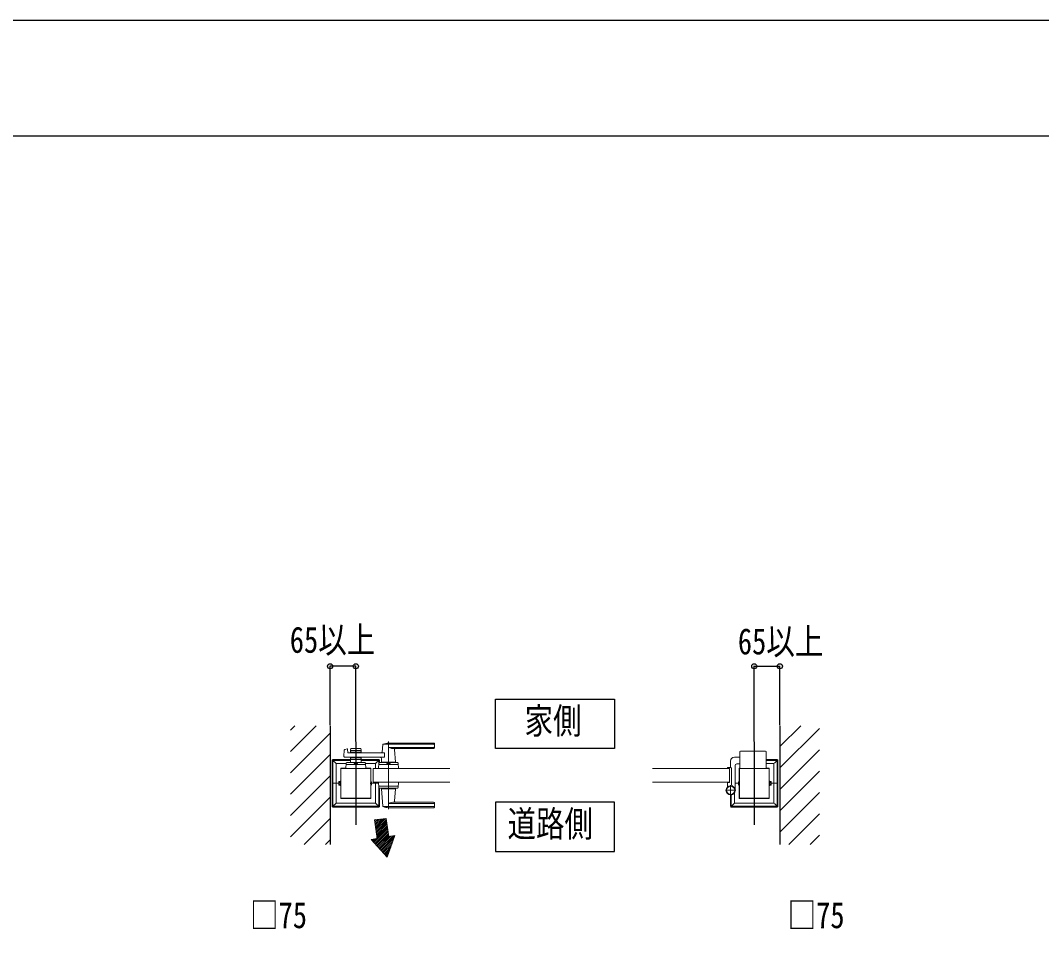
# Model space of a CAD drawing. Units: millimetres, scale not verified. Extents: x -6308 to 6308, y -4455 to 4455.
# Drawn here: x -2932 to -353, y 2150 to 4455 of the extents above; entities that cross this region are included whole.
import ezdxf
from ezdxf.enums import TextEntityAlignment as Align

# ---------------------------------------------------------------- set-up
doc = ezdxf.new("R2010")
doc.units = ezdxf.units.MM
doc.header["$LTSCALE"] = 20
for name, color, linetype in [('0-2_USER1', 3, 'Continuous'), ('0-3_YKK_12', 2, 'Continuous'), ('0-6_YKK_D', 6, 'Continuous'), ('0-7_YKK_ZWAK', 7, 'Continuous'), ('0-8_YSS_K', 3, 'Continuous')]:
    doc.layers.add(name, color=color, linetype=linetype)
doc.layers.add('0-5_YKK_A1', color=4, linetype='Continuous', lineweight=18)
doc.styles.add('ＭＳ ゴシック', font='')
doc.styles.get('ＭＳ ゴシック').set_extended_font_data('MS Gothic')

msp = doc.modelspace()

# ---------------------------------------------------------------- linework, layer by layer
at = {"layer": '0-2_USER1'}
for points in [[(-1731.97, 2616.5), (-1731.97, 2741.5), (-1431.97, 2741.5), (-1431.97, 2616.5)], [(-1731.97, 2481.5), (-1731.97, 2356.5), (-1431.97, 2356.5), (-1431.97, 2481.5)]]:
    msp.add_lwpolyline(points, close=True, dxfattribs=at)
at = {"layer": '0-3_YKK_12'}
for p, q in [((-2084.97, 2634), (-2084.97, 2424)), ((-1078.97, 2634), (-1078.97, 2424))]:
    msp.add_line(p, q, dxfattribs=at)
at = {"layer": '0-5_YKK_A1'}
for p, q in [((-2002.47, 2634.5), (-2002.47, 2463.5)), ((-1887.47, 2630.5), (-2002.47, 2630.5)), ((-2115.3, 2597.16), (-2114.08, 2612.57)), ((-2112.57, 2614.35), (-2107.15, 2615.7)), ((-2105.91, 2614.78), (-2105.52, 2606.95)), ((-2012.91, 2606), (-2104.52, 2606)), ((-2098.47, 2614.5), (-2098.47, 2606)), ((-2071.47, 2611.5), (-2098.47, 2611.5)), ((-2096.47, 2616.5), (-2073.47, 2616.5)), ((-2087.39, 2607.5), (-2096.47, 2607.5)), ((-2085.33, 2609.15), (-2086.68, 2607.79)), ((-2084.97, 2547.6), (-2084.97, 2625.06)), ((-2084.62, 2609.15), (-2083.27, 2607.79)), ((-2073.47, 2607.5), (-2082.56, 2607.5)), ((-2071.47, 2614.5), (-2071.47, 2606)), ((-2016.52, 2626.89), (-2018.22, 2607.81)), ((-1887.47, 2627.48), (-2016.26, 2627.48)), ((-1887.47, 2619.83), (-2002.47, 2619.83)), ((-1888.47, 2616.5), (-1987.49, 2616.5)), ((-1987.3, 2614.31), (-1984.5, 2582.82)), ((-1886.47, 2618.5), (-1886.47, 2629.5)), ((-1115.47, 2566.5), (-1115.47, 2608)), ((-1050.47, 2610), (-1113.47, 2610)), ((-1048.47, 2608), (-1048.47, 2566.5)), ((-2144.97, 2529.5), (-2144.97, 2587)), ((-2144.39, 2588.42), (-2134.97, 2579)), ((-2142.98, 2589), (-2098.47, 2589)), ((-2142.87, 2585.9), (-2142.87, 2529.5)), ((-2141.87, 2586.9), (-2098.47, 2586.9)), ((-2133.97, 2579), (-2109.55, 2579)), ((-2109.53, 2579.57), (-2109.97, 2566.5)), ((-2062.4, 2581.5), (-2107.54, 2581.5)), ((-2098.47, 2595), (-2098.47, 2581.5)), ((-2071.47, 2589.5), (-2098.47, 2589.5)), ((-2098.47, 2581.5), (-2071.47, 2581.5)), ((-2087.39, 2593.5), (-2096.47, 2593.5)), ((-2089.47, 2578.7), (-2089.47, 2581.5)), ((-2089.47, 2578.7), (-2080.47, 2578.7)), ((-2085.33, 2591.85), (-2086.68, 2593.21)), ((-2084.62, 2591.85), (-2083.27, 2593.21)), ((-2073.47, 2593.5), (-2082.56, 2593.5)), ((-2071.47, 2595), (-2071.47, 2581.5)), ((-2026.97, 2589), (-2071.47, 2589)), ((-2028.07, 2586.9), (-2071.47, 2586.9)), ((-2060.41, 2579.57), (-2059.97, 2566.5)), ((-2035.97, 2579), (-2060.39, 2579)), ((-2034.97, 2579), (-2025.55, 2588.42)), ((-2027.03, 2579.57), (-2027.47, 2566.5)), ((-2027.07, 2585.9), (-2027.07, 2580.44)), ((-1979.9, 2581.5), (-2025.04, 2581.5)), ((-2024.97, 2587), (-2024.97, 2581.83)), ((-1984.47, 2582.49), (-2020.47, 2582.49)), ((-2020.47, 2581.5), (-2020.47, 2582.49)), ((-2019.84, 2589.55), (-2020.44, 2582.82)), ((-1984.8, 2582.49), (-2020.14, 2582.49)), ((-2017.47, 2582.49), (-2019.64, 2582.49)), ((-2006.97, 2578.7), (-2006.97, 2581.5)), ((-1984.8, 2582.49), (-1987.47, 2582.49)), ((-1984.47, 2581.5), (-1984.47, 2582.49)), ((-1977.91, 2579.57), (-1977.47, 2566.5)), ((-1138.97, 2585), (-1138.97, 2569)), ((-1115.47, 2595), (-1128.97, 2595)), ((-1048.47, 2589), (-1020.97, 2589)), ((-1022.07, 2586.9), (-1048.47, 2586.9)), ((-1048.47, 2579), (-1029.97, 2579)), ((-1027.97, 2580), (-1019.55, 2588.42)), ((-1021.07, 2585.9), (-1021.07, 2529.5)), ((-1018.97, 2587), (-1018.97, 2529.5)), ((-2134.97, 2578), (-2134.97, 2529.5)), ((-2122.97, 2535), (-2122.97, 2566)), ((-2121.97, 2567), (-2109.95, 2567)), ((-2059.97, 2566.5), (-2109.97, 2566.5)), ((-2107.7, 2576.5), (-2062.24, 2576.5)), ((-2059.99, 2567), (-2047.97, 2567)), ((-2046.97, 2566), (-2046.97, 2534.9)), ((-2041.47, 2566.5), (-1847.47, 2566.5)), ((-2034.97, 2566.5), (-2034.97, 2578)), ((-1977.47, 2566.5), (-2027.47, 2566.5)), ((-1979.74, 2576.5), (-2025.2, 2576.5)), ((-2007.22, 2566.5), (-1997.72, 2566.5)), ((-1146.47, 2567.3), (-1146.47, 2568)), ((-1141.77, 2566.8), (-1145.97, 2566.8)), ((-1138.47, 2569), (-1145.47, 2569)), ((-1141.47, 2531.5), (-1141.47, 2566.5)), ((-1136.47, 2526.44), (-1136.47, 2567)), ((-1126.97, 2574), (-1126.97, 2511.5)), ((-1115.47, 2578), (-1122.97, 2578)), ((-1116.97, 2534.9), (-1116.97, 2566)), ((-1115.97, 2567), (-1115.47, 2567)), ((-1048.47, 2567), (-1041.97, 2567)), ((-1040.97, 2566), (-1040.97, 2535)), ((-1028.97, 2529.5), (-1028.97, 2578)), ((-2144.97, 2528.5), (-2144.97, 2471)), ((-2144.47, 2529), (-2128.07, 2529)), ((-2142.87, 2472.1), (-2142.87, 2528.5)), ((-2134.97, 2480), (-2134.97, 2528.5)), ((-2128.07, 2533), (-2127.71, 2533.62)), ((-2128.07, 2525), (-2128.07, 2533)), ((-2124.57, 2533.62), (-2127.71, 2533.62)), ((-2124.57, 2531.31), (-2127.71, 2531.31)), ((-2123.27, 2533.6), (-2124.57, 2533.6)), ((-2124.57, 2531.55), (-2123.27, 2531.55)), ((-2122.47, 2531.75), (-2123.27, 2531.75)), ((-2047.47, 2523.1), (-2047.47, 2534.9)), ((-2044.47, 2529), (-2027.39, 2529)), ((-2034.97, 2529.5), (-2034.97, 2531.5)), ((-2034.97, 2528.5), (-2034.97, 2480)), ((-2027.03, 2518.43), (-2027.47, 2531.5)), ((-1977.47, 2531.5), (-2027.47, 2531.5)), ((-1977.91, 2518.43), (-1977.47, 2531.5)), ((-1335.47, 2531.5), (-1141.47, 2531.5)), ((-1146.47, 2530.7), (-1146.47, 2521.66)), ((-1141.77, 2531.2), (-1145.97, 2531.2)), ((-1126.97, 2529), (-1119.47, 2529)), ((-1116.47, 2523.1), (-1116.47, 2534.9)), ((-1041.47, 2531.75), (-1040.67, 2531.75)), ((-1039.37, 2531.55), (-1040.67, 2531.55)), ((-1039.37, 2533.62), (-1036.23, 2533.62)), ((-1039.37, 2531.31), (-1036.23, 2531.31)), ((-1035.87, 2533), (-1036.23, 2533.62)), ((-1035.87, 2525), (-1035.87, 2533)), ((-1035.87, 2529), (-1019.47, 2529)), ((-1028.97, 2528.5), (-1028.97, 2480)), ((-1021.07, 2472.1), (-1021.07, 2528.5)), ((-1018.97, 2471), (-1018.97, 2528.5)), ((-2128.07, 2525), (-2127.71, 2524.38)), ((-2124.57, 2526.69), (-2127.71, 2526.69)), ((-2124.57, 2526.45), (-2123.27, 2526.45)), ((-2124.57, 2524.4), (-2123.27, 2524.4)), ((-2122.47, 2526.25), (-2123.27, 2526.25)), ((-2122.97, 2523), (-2122.97, 2492)), ((-2046.96, 2523.1), (-2047.47, 2523.1)), ((-2046.97, 2492), (-2046.97, 2523.1)), ((-2027.07, 2472.1), (-2027.07, 2517.36)), ((-1979.74, 2521.5), (-2025.2, 2521.5)), ((-1979.9, 2516.5), (-2025.04, 2516.5)), ((-2024.97, 2471), (-2024.97, 2516.3)), ((-2020.47, 2516.5), (-2020.47, 2515.5)), ((-1984.47, 2515.5), (-2020.47, 2515.5)), ((-2016.52, 2471.1), (-2020.44, 2515.17)), ((-1987.3, 2483.68), (-1984.49, 2515.17)), ((-1984.47, 2516.5), (-1984.47, 2515.5)), ((-1151.47, 2511.5), (-1125.47, 2511.5)), ((-1138.47, 2524.5), (-1138.47, 2498.5)), ((-1128.97, 2480), (-1128.97, 2505.02)), ((-1116.98, 2523.1), (-1116.47, 2523.1)), ((-1116.97, 2523.1), (-1116.97, 2492)), ((-1041.47, 2526.25), (-1040.67, 2526.25)), ((-1040.97, 2492), (-1040.97, 2523)), ((-1039.37, 2526.45), (-1040.67, 2526.45)), ((-1039.37, 2526.69), (-1036.23, 2526.69)), ((-1035.87, 2525), (-1036.23, 2524.38)), ((-2144.39, 2469.58), (-2134.97, 2479)), ((-2133.97, 2479), (-2035.97, 2479)), ((-2121.97, 2491), (-2047.97, 2491)), ((-2034.97, 2479), (-2025.55, 2469.58)), ((-1887.47, 2478.17), (-2002.47, 2478.17)), ((-1888.47, 2481.5), (-1987.49, 2481.5)), ((-1886.47, 2479.5), (-1886.47, 2468.5)), ((-1138.97, 2500.01), (-1138.97, 2471)), ((-1138.39, 2469.58), (-1129.97, 2478)), ((-1136.87, 2472.1), (-1136.87, 2500.11)), ((-1127.97, 2479), (-1029.97, 2479)), ((-1115.97, 2491), (-1041.97, 2491)), ((-1027.97, 2478), (-1019.55, 2469.58)), ((-2142.98, 2469), (-2026.97, 2469)), ((-2141.87, 2471.1), (-2028.07, 2471.1)), ((-1887.47, 2470.52), (-2016.26, 2470.52)), ((-1887.47, 2467.5), (-2002.47, 2467.5)), ((-1136.98, 2469), (-1020.97, 2469)), ((-1022.07, 2471.1), (-1135.87, 2471.1)), ((-2007.97, 2440.18), (-2037.8, 2437)), ((-2035.28, 2437.27), (-2037.53, 2435.02)), ((-2030.25, 2437.81), (-2037, 2431.06)), ((-2025.23, 2438.34), (-2036.47, 2427.1)), ((-2020.2, 2438.88), (-2035.94, 2423.14)), ((-2015.18, 2439.41), (-2035.41, 2419.18)), ((-2010.15, 2439.95), (-2034.89, 2415.21)), ((-2007.72, 2437.89), (-2034.36, 2411.25)), ((-2007.26, 2433.86), (-2033.84, 2407.28)), ((-2006.78, 2429.84), (-2033.32, 2403.31)), ((-2006.29, 2425.85), (-2032.8, 2399.34)), ((-2004.66, 2414.01), (-2039.22, 2379.45)), ((-2004.08, 2410.1), (-2037.09, 2377.09)), ((-2003.47, 2406.22), (-2034.96, 2374.73)), ((-2002.85, 2402.35), (-2032.82, 2372.37)), ((-2005.76, 2421.88), (-2032.29, 2395.36)), ((-2005.22, 2417.94), (-2031.77, 2391.39)), ((-2002.2, 2398.5), (-2030.69, 2370.01)), ((-2031.5, 2389.31), (-2045.84, 2386.79)), ((-2005.62, 2342.27), (-2045.84, 2386.79)), ((-2045.25, 2386.89), (-2045.61, 2386.53)), ((-2039.8, 2387.85), (-2043.48, 2384.17)), ((-2034.35, 2388.81), (-2041.35, 2381.81)), ((-2001.54, 2394.68), (-2028.56, 2367.66)), ((-1996.19, 2395.54), (-2026.43, 2365.3)), ((-1990.74, 2396.5), (-2024.3, 2362.94)), ((-1987.39, 2395.36), (-2022.17, 2360.58)), ((-1989.74, 2388.52), (-2020.04, 2358.22)), ((-1992.09, 2381.68), (-2017.91, 2355.86)), ((-1994.44, 2374.84), (-2015.78, 2353.5)), ((-2005.62, 2342.27), (-1986.76, 2397.2)), ((-1986.76, 2397.2), (-2001.53, 2394.6)), ((-1996.79, 2368), (-2013.64, 2351.14)), ((-1999.13, 2361.16), (-2011.51, 2348.78)), ((-2001.48, 2354.32), (-2009.38, 2346.42)), ((-2003.83, 2347.48), (-2007.25, 2344.07))]:
    msp.add_line(p, q, dxfattribs=at)
for points in [[(-2012.91, 2606), (-2012.91, 2595), (-2113.3, 2595)], [(-2089.47, 2578.7), (-2080.47, 2578.7), (-2080.47, 2581.5)], [(-2006.97, 2578.7), (-1997.97, 2578.7), (-1997.97, 2581.5)], [(-2041.47, 2566.5), (-2041.47, 2531.5), (-1847.47, 2531.5)], [(-1335.47, 2566.5), (-1141.47, 2566.5), (-1141.47, 2531.5)], [(-2124.57, 2533.62), (-2124.57, 2524.38), (-2127.71, 2524.38)], [(-2044.86, 2531.5), (-2047.64, 2530.15), (-2048.25, 2529)], [(-2044.86, 2526.5), (-2047.64, 2527.86), (-2048.25, 2529)], [(-2046.96, 2523.1), (-2046.96, 2534.9), (-2047.47, 2534.9)], [(-1119.08, 2531.5), (-1116.3, 2530.15), (-1115.69, 2529)], [(-1119.08, 2526.5), (-1116.3, 2527.86), (-1115.69, 2529)], [(-1116.98, 2523.1), (-1116.98, 2534.9), (-1116.47, 2534.9)], [(-1039.37, 2533.62), (-1039.37, 2524.38), (-1036.23, 2524.38)]]:
    msp.add_lwpolyline(points, dxfattribs=at)
for points in [[(-2122.47, 2491.5), (-2047.47, 2491.5), (-2047.47, 2566.5), (-2122.47, 2566.5)], [(-1041.47, 2491.5), (-1116.47, 2491.5), (-1116.47, 2566.5), (-1041.47, 2566.5)], [(-2122.47, 2523), (-2123.27, 2523), (-2123.27, 2535), (-2122.47, 2535)], [(-1041.47, 2523), (-1040.67, 2523), (-1040.67, 2535), (-1041.47, 2535)], [(-1039.37, 2533.6), (-1039.37, 2524.4), (-1040.67, 2524.4), (-1040.67, 2533.6)]]:
    msp.add_lwpolyline(points, close=True, dxfattribs=at)
for radius in [11.5, 10.35]:
    msp.add_circle((-1138.47, 2511.5), radius, dxfattribs=at)
for centre, radius, start, end in [((-2002.47, 2596.5), 34, 90, 113.30607), ((-1887.47, 2629.5), 1, 0, 90), ((-2112.09, 2612.41), 2, 104.03624, 175.49449), ((-2106.91, 2614.73), 1, 2.86241, 104.03624), ((-2104.52, 2607), 1, 182.86241, 270), ((-2096.47, 2614.5), 2, 90, 180), ((-2096.47, 2609.5), 2, 180, 270), ((-2087.39, 2608.5), 1, 270, 315), ((-2084.97, 2608.79), 0.5, 45, 135), ((-2082.56, 2608.5), 1, 225, 270), ((-2073.47, 2614.5), 2, 0, 90), ((-2073.47, 2609.5), 2, 270, 0), ((-2020.21, 2607.99), 2, 270, 354.91858), ((-2015.53, 2626.81), 1, 113.30607, 174.91858), ((-1988.68, 2646.48), 30, 242.63879, 272.27092), ((-1985.31, 2614.5), 2, 90, 185.08142), ((-1888.47, 2618.5), 2, 270, 0), ((-1887.47, 2626.48), 1, 0, 90), ((-1887.47, 2620.83), 1, 270, 0), ((-1113.47, 2608), 2, 90, 180), ((-1050.47, 2608), 2, 0, 90), ((-2141.87, 2585.9), 1, 90, 180), ((-2133.97, 2578), 1, 90, 180), ((-2113.3, 2597), 2, 175.49449, 270), ((-2107.54, 2579.5), 2, 90, 178.09085), ((-2096.47, 2591.5), 2, 90, 180), ((-2084.97, 2569.09), 10.61, 64.90378, 115.09622), ((-2087.39, 2592.5), 1, 45, 90), ((-2084.97, 2592.21), 0.5, 225, 315), ((-2082.56, 2592.5), 1, 90, 135), ((-2073.47, 2591.5), 2, 0, 90), ((-2062.4, 2579.5), 2, 1.90915, 90), ((-2035.97, 2578), 1, 0, 90), ((-2028.07, 2585.9), 1, 0, 90), ((-2025.04, 2579.5), 2, 90, 178.09085), ((-2024.82, 2589.99), 5, 354.91858, 90), ((-2020.14, 2582.79), 0.3, 174.91858, 270), ((-2002.47, 2569.09), 10.61, 64.90378, 115.09622), ((-1984.8, 2582.79), 0.3, 270, 5.08142), ((-1979.9, 2579.5), 2, 1.90915, 90), ((-1128.97, 2585), 10, 90, 180), ((-1029.97, 2578), 1, 0, 90), ((-1022.07, 2585.9), 1, 0, 90), ((-2121.97, 2566), 1, 90, 180), ((-2107.7, 2574.5), 2, 90, 178.09085), ((-2062.24, 2574.5), 2, 1.90915, 90), ((-2047.97, 2566), 1, 0, 90), ((-2025.2, 2574.5), 2, 90, 178.09085), ((-1979.74, 2574.5), 2, 1.90915, 90), ((-1145.47, 2568), 1, 90, 180), ((-1145.97, 2567.3), 0.5, 180, 270), ((-1141.77, 2566.5), 0.3, 0, 90), ((-1138.47, 2567), 2, 0, 90), ((-1122.97, 2574), 4, 90, 180), ((-1115.97, 2566), 1, 90, 180), ((-1041.97, 2566), 1, 0, 90), ((-1041.97, 2566), 1, 0, 90), ((-2126.03, 2532.46), 2.04, 145.61575, 214.38425), ((-2120.43, 2529), 7.64, 162.41205, 197.58795), ((-2052.7, 2529), 8.23, 314.2189, 45.7811), ((-1145.97, 2530.7), 0.5, 90, 180), ((-1141.77, 2531.5), 0.3, 270, 0), ((-1111.24, 2529), 8.23, 134.2189, 225.7811), ((-1037.91, 2532.46), 2.04, 325.61575, 34.38425), ((-1043.51, 2529), 7.64, 342.41205, 17.58795), ((-2126.03, 2525.54), 2.04, 145.61575, 214.38425), ((-2025.2, 2523.5), 2, 181.90915, 270), ((-2025.04, 2518.5), 2, 181.90915, 270), ((-2020.14, 2515.2), 0.3, 90, 185.08142), ((-1984.79, 2515.2), 0.3, 354.91858, 90), ((-1979.9, 2518.5), 2, 270, 358.09085), ((-1979.74, 2523.5), 2, 270, 358.09085), ((-1138.47, 2511.5), 11.5, 141.98772, 64.89722), ((-1151.47, 2521.66), 5, 321.98772, 0), ((-1131.47, 2526.44), 5, 180.00002, 244.89722), ((-1037.91, 2525.54), 2.04, 325.61575, 34.38425), ((-2133.97, 2480), 1, 180, 270), ((-2121.97, 2492), 1, 180, 270), ((-2047.97, 2492), 1, 270, 0), ((-2035.97, 2480), 1, 270, 0), ((-1988.68, 2451.52), 30, 87.72908, 117.36121), ((-1985.3, 2483.5), 2, 174.91858, 270), ((-1888.47, 2479.5), 2, 0, 90), ((-1887.47, 2477.17), 1, 0, 90), ((-1127.97, 2480), 1, 180, 270), ((-1115.97, 2492), 1, 180, 270), ((-1041.97, 2492), 1, 270, 0), ((-1029.97, 2480), 1, 270, 0), ((-2141.87, 2472.1), 1, 180, 270), ((-2028.07, 2472.1), 1, 270, 0), ((-2015.52, 2471.19), 1, 185.08142, 246.69393), ((-2002.47, 2501.5), 34, 246.69393, 270), ((-1887.47, 2471.52), 1, 270, 0), ((-1887.47, 2468.5), 1, 270, 0), ((-1135.87, 2472.1), 1, 180, 270), ((-1022.07, 2472.1), 1, 270, 0), ((-10032.59, 1357.42), 8067.36, 7.34884, 7.69047), ((-1338.47, 2511.5), 673.28, 186.08068, 189.99886)]:
    msp.add_arc(centre, radius, start, end, dxfattribs=at)
for centre, major_axis, ratio, start_param, end_param in [((-2142.97, 2587), (-1.42, 1.42), 0.995146, 5.5002201, 7.0661505), ((-2026.98, 2587), (1.42, 1.42), 0.995146, 5.5002201, 7.0661505), ((-1020.98, 2587), (1.42, 1.42), 0.995146, 5.5002201, 7.0661505), ((-2144.47, 2529.5), (0.501, 0), 0.997564, 3.1415927, 4.712389), ((-2144.47, 2528.5), (0.501, 0), 0.997564, 1.5707963, 3.1415927), ((-1019.47, 2529.5), (-0.501, 0), 0.997564, 1.5707963, 3.1415927), ((-1019.47, 2528.5), (-0.501, 0), 0.997564, 3.1415927, 4.712389), ((-2142.97, 2471), (-1.42, -1.42), 0.995146, 5.5002201, 7.0661505), ((-2026.98, 2471), (1.42, -1.42), 0.995146, 5.5002201, 7.0661505), ((-1136.97, 2471), (-1.42, -1.42), 0.995146, 5.5002201, 7.0661505), ((-1020.98, 2471), (1.42, -1.42), 0.995146, 5.5002201, 7.0661505)]:
    msp.add_ellipse(centre, major_axis=major_axis, ratio=ratio, start_param=start_param, end_param=end_param, dxfattribs=at)
at = {"layer": '0-6_YKK_D'}
for p, q in [((-2149.97, 2675.5), (-2149.97, 2825.5)), ((-2084.97, 2824.5), (-2149.97, 2824.5)), ((-2084.97, 2635), (-2084.97, 2825.5)), ((-1078.97, 2635), (-1078.97, 2825.48)), ((-1078.97, 2824.48), (-1013.97, 2824.48)), ((-1013.97, 2675.5), (-1013.97, 2825.48))]:
    msp.add_line(p, q, dxfattribs=at)
for centre in [(-2149.97, 2824.5), (-2084.97, 2824.5), (-1078.97, 2824.48), (-1013.97, 2824.48)]:
    msp.add_circle(centre, 6.38, dxfattribs=at)
at = {"layer": '0-7_YKK_ZWAK'}
msp.add_line((5842.53, 4162.5), (-5857.47, 4162.5), dxfattribs=at)
msp.add_lwpolyline([(-6307.5, -4455), (6307.5, -4455), (6307.5, 4455), (-6307.5, 4455)], close=True, dxfattribs=at)
at = {"layer": '0-8_YSS_K'}
for p, q in [((-2249.97, 2663.22), (-2238.69, 2674.5)), ((-2249.97, 2609.34), (-2184.81, 2674.5)), ((-2149.97, 2674.5), (-2149.97, 2374.5)), ((-1013.97, 2674.5), (-1013.97, 2374.5)), ((-1013.97, 2621.59), (-961.06, 2674.5)), ((-1013.97, 2567.71), (-913.97, 2667.71)), ((-2249.97, 2555.45), (-2149.97, 2655.45)), ((-1013.97, 2513.82), (-913.97, 2613.82)), ((-2249.97, 2501.57), (-2149.97, 2601.57)), ((-1013.97, 2459.94), (-913.97, 2559.94)), ((-2249.97, 2447.69), (-2149.97, 2547.69)), ((-1013.97, 2406.06), (-913.97, 2506.06)), ((-2249.97, 2393.81), (-2149.97, 2493.81)), ((-991.65, 2374.5), (-913.97, 2452.18)), ((-2215.4, 2374.5), (-2149.97, 2439.93)), ((-937.77, 2374.5), (-913.97, 2398.3)), ((-2161.52, 2374.5), (-2149.97, 2386.05))]:
    msp.add_line(p, q, dxfattribs=at)

# ---------------------------------------------------------------- texts
at = {"layer": '0-2_USER1', "style": 'ＭＳ ゴシック', "width": 0.8}
for s, p in [('家側', (-1658.77, 2634)), ('道路側', (-1701.97, 2374))]:
    msp.add_text(s, height=65.98, dxfattribs=at).set_placement(p, align=Align.BOTTOM_LEFT)
at = {"layer": '0-6_YKK_D', "style": 'ＭＳ ゴシック', "width": 0.8}
for s, p in [('65以上', (-2251.71, 2838.73)), ('65以上', (-1120.22, 2834.72)), ('□75', (-2351.97, 2143.5)), ('□75', (-994.57, 2143.5))]:
    msp.add_text(s, height=65.98, dxfattribs=at).set_placement(p, align=Align.BOTTOM_LEFT)

doc.saveas('drawing.dxf')
